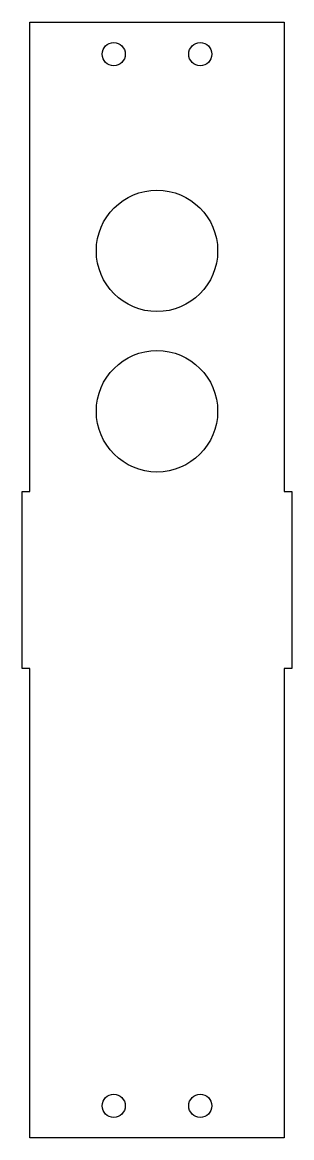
# Model space of a CAD drawing. Header units: inches. Extents: x -1.06 to 1.06, y -4.38 to 4.38.
import ezdxf

# ---------------------------------------------------------------- set-up
doc = ezdxf.new("R2010")
doc.units = ezdxf.units.IN
doc.header["$MEASUREMENT"] = 0
doc.layers.get('0').update_dxf_attribs({"linetype": 'CONTINUOUS'})

msp = doc.modelspace()

# ---------------------------------------------------------------- linework, layer by layer
msp.add_lwpolyline([(1, -4.375), (-1, -4.375), (-1, -0.695), (-1.058, -0.695), (-1.058, 0.695), (-1, 0.695), (-1, 4.375), (1, 4.375), (1, 0.695), (1.058, 0.695), (1.058, -0.695), (1, -0.695)], close=True)
for centre, radius in [((-0.34, 4.125), 0.091), ((0.34, 4.125), 0.091), ((0, 2.582), 0.4764), ((0, 1.3236), 0.4764), ((-0.34, -4.125), 0.091), ((0.34, -4.125), 0.091)]:
    msp.add_circle(centre, radius)

doc.saveas('drawing.dxf')
